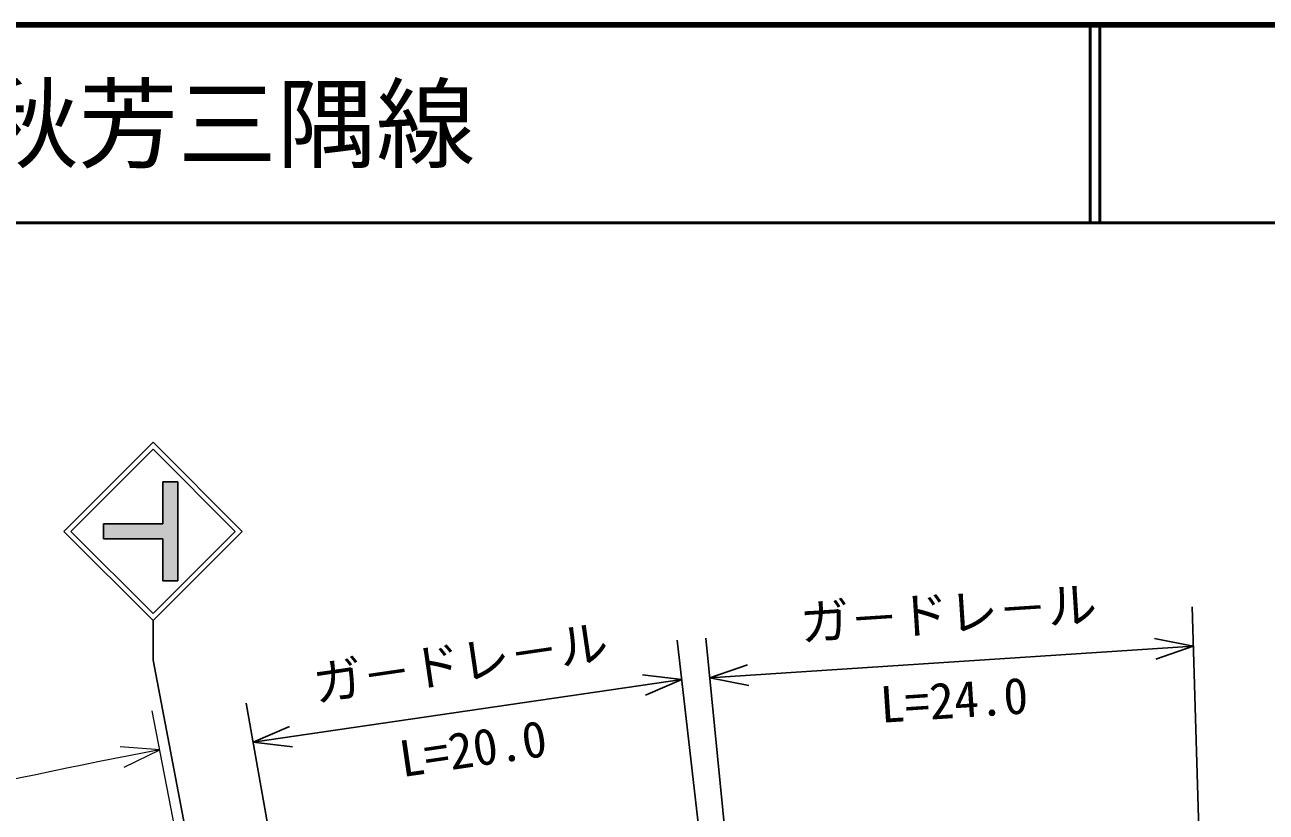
# Model space of a CAD drawing. Units: millimetres, scale not verified. Extents: x 40000 to 680000, y 20000 to 380000.
# Drawn here: x 244018 to 306635, y 340268 to 380000 of the extents above; entities that cross this region are included whole.
import ezdxf
from ezdxf.enums import TextEntityAlignment as Align

# ---------------------------------------------------------------- set-up
doc = ezdxf.new("R2010")
doc.units = ezdxf.units.MM
doc.header["$LTSCALE"] = 1000
for name, color, linetype, lineweight in [('M-STR-HTXT', 7, 'Continuous', 13), ('M-STR-STRC', 7, 'Continuous', 25), ('M-TTL', 2, 'Continuous', 140), ('M-TTL-LINE', 7, 'Continuous', 50)]:
    doc.layers.add(name, color=color, linetype=linetype, lineweight=lineweight)
doc.layers.add('M-TTL-TXT', color=7, linetype='Continuous')
doc.styles.add('@ＭＳ ゴシック', font='')
doc.styles.add('ＭＳ ゴシック', font='')
doc.styles.get('@ＭＳ ゴシック').set_extended_font_data('@MS Gothic')
doc.styles.get('ＭＳ ゴシック').set_extended_font_data('MS Gothic')

msp = doc.modelspace()

# ---------------------------------------------------------------- hatches: boundary and pattern name
at = {"layer": 'M-STR-STRC'}
msp.add_hatch(color=256, dxfattribs=at).paths.add_polyline_path([(247985, 354811), (250985, 354811), (250985, 356936), (251735, 356936), (251735, 351936), (250985, 351936), (250985, 354061), (247985, 354061)])

# ---------------------------------------------------------------- linework, layer by layer
at = {"layer": 'M-STR-HTXT'}
for p, q in [((256292, 314937), (250447, 345381)), ((250824, 343417), (248829, 343561)), ((249024, 342544), (250824, 343417))]:
    msp.add_line(p, q, dxfattribs=at)
msp.add_arc((317614, -4455), 354226, 100.86836, 104.99326, dxfattribs=at)
at = {"layer": 'M-STR-STRC'}
for p, q in [((245985, 354436), (250485, 358936)), ((254985, 354436), (250485, 358936)), ((246339, 354437), (250485, 358583)), ((254632, 354436), (250485, 358583)), ((251735, 356936), (250985, 356936)), ((250985, 354811), (250985, 356936)), ((251735, 351936), (251735, 356936)), ((245986, 354436), (250485, 349936)), ((246339, 354437), (250485, 350290)), ((247985, 354061), (247985, 354811)), ((250985, 354811), (247985, 354811)), ((250485, 349936), (254985, 354436)), ((250485, 350290), (254632, 354436)), ((250985, 354061), (247985, 354061)), ((250985, 351936), (250985, 354061)), ((251735, 351936), (250985, 351936)), ((303580, 328150), (302900, 350637)), ((250486, 349936), (250486, 347936)), ((280475, 318140), (276928, 348951)), ((281411, 318531), (278371, 349046)), ((302960, 348638), (300999, 349029)), ((302960, 348638), (278569, 347055)), ((301066, 347996), (302960, 348638)), ((256888, 314328), (250486, 347936)), ((280464, 347697), (278569, 347055)), ((255533, 343795), (277156, 346964)), ((277156, 346964), (275170, 347196)), ((275320, 346171), (277156, 346964)), ((278569, 347055), (280531, 346664)), ((260625, 315231), (255182, 345764)), ((257370, 344587), (255533, 343795)), ((255533, 343795), (257520, 343563))]:
    msp.add_line(p, q, dxfattribs=at)
at = {"layer": 'M-TTL'}
msp.add_line((680000, 380000), (40000, 380000), dxfattribs=at)
at = {"layer": 'M-TTL-LINE'}
for p, q in [((297750, 380000), (297750, 370000)), ((298250, 380000), (298250, 370000)), ((40000, 370000), (680000, 370000))]:
    msp.add_line(p, q, dxfattribs=at)

# ---------------------------------------------------------------- texts
at = {"layer": 'M-STR-STRC', "style": 'ＭＳ ゴシック'}
for rotation, p in [(3.711, (290700, 348844)), (8.337, (266200, 346369))]:
    msp.add_text('ガ－ドレ－ル', height=1833, rotation=rotation, dxfattribs=at).set_placement(p, align=Align.BOTTOM_CENTER)
at = {"layer": 'M-STR-STRC', "style": '@ＭＳ ゴシック'}
for s, rotation, p in [('L=24.0', 3.711, (290829, 346849)), ('L=20.0', 8.338, (266490, 344390))]:
    msp.add_text(s, height=1833, rotation=rotation, dxfattribs=at).set_placement(p, align=Align.TOP_CENTER)
at = {"layer": 'M-TTL-TXT', "style": 'ＭＳ ゴシック'}
msp.add_text('主要地方道秋芳三隅線', height=3666, dxfattribs=at).set_placement((216734, 375000), align=Align.MIDDLE_LEFT)

doc.saveas('drawing.dxf')
